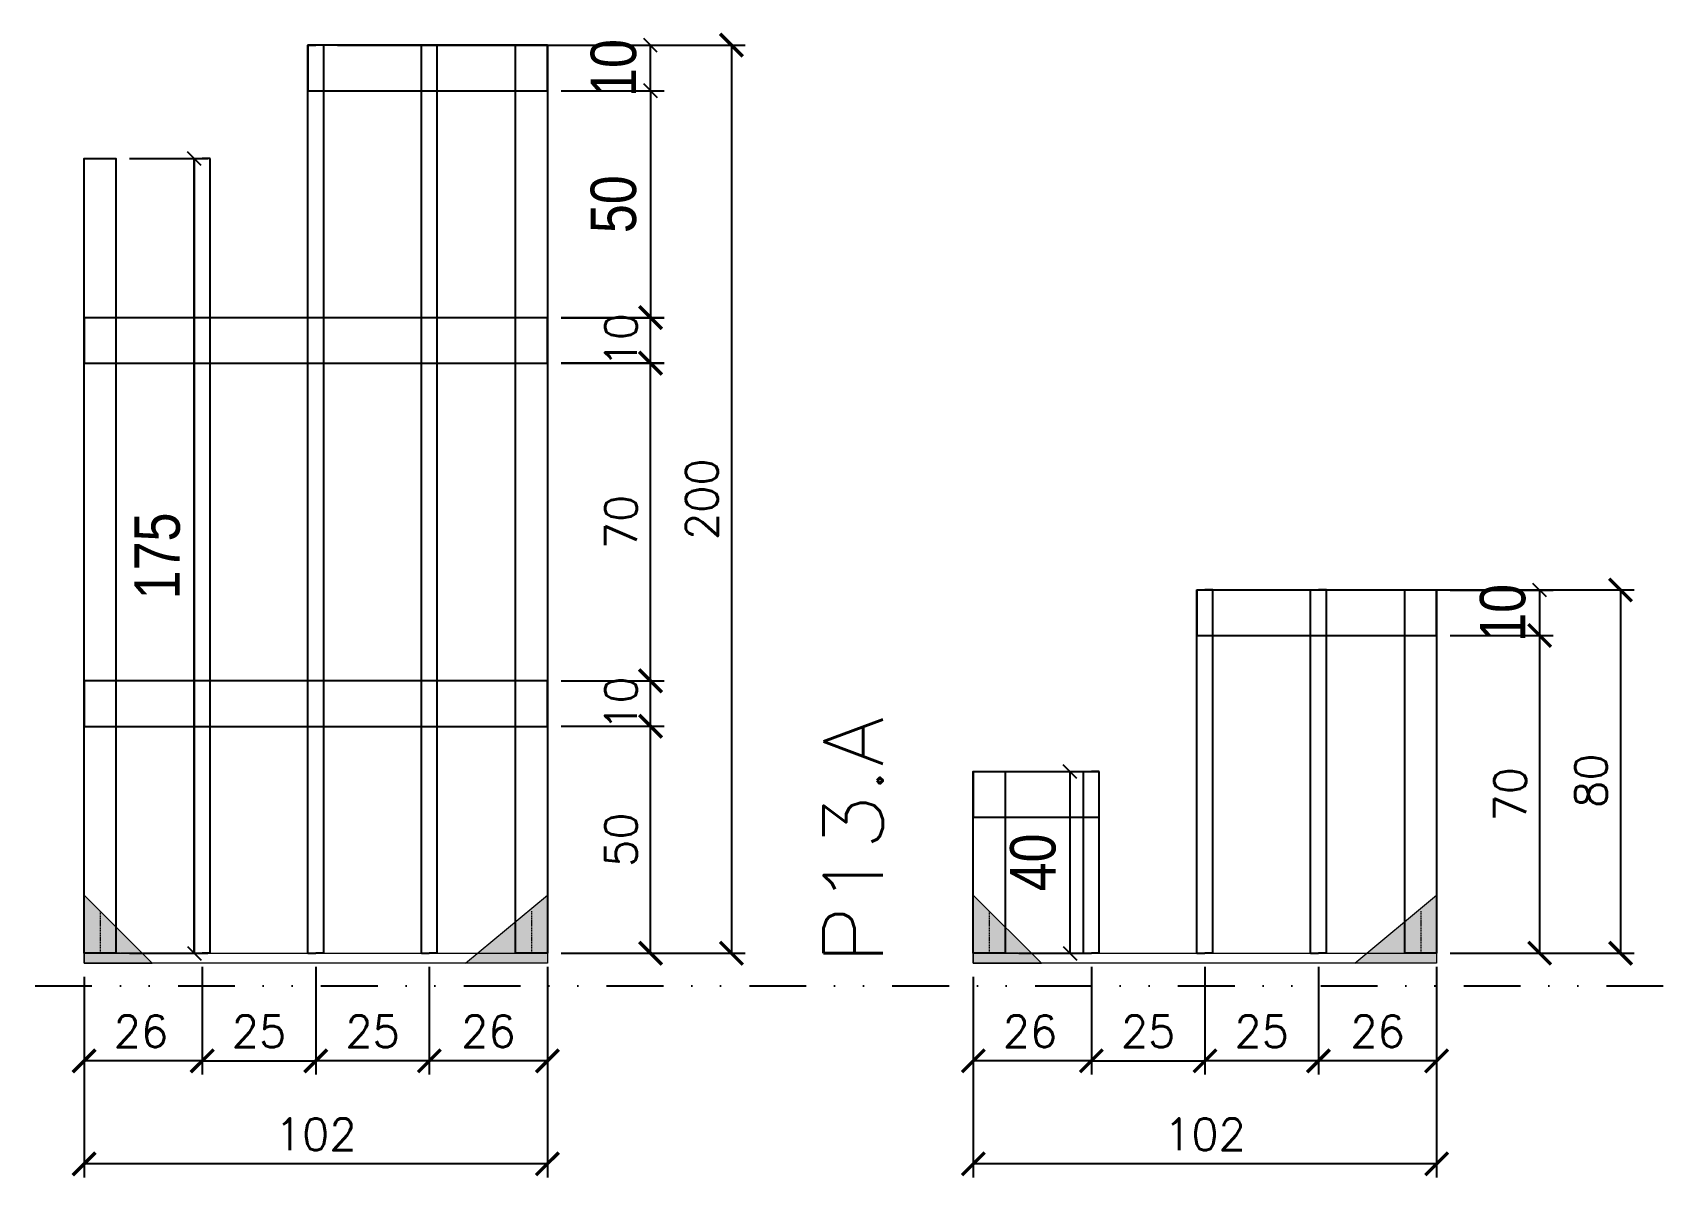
# Model space of a CAD drawing. Header units: millimetres. Extents: x 169816 to 178745, y 96537 to 113647.
# Drawn here: x 172261.7 to 172620.1, y 102577 to 102829.2 of the extents above; entities that cross this region are included whole.
import ezdxf

# ---------------------------------------------------------------- set-up
doc = ezdxf.new("R2010")
doc.units = ezdxf.units.MM
doc.linetypes.add('DIVIDE2', pattern=[0.625, 0.25, -0.125, 0, -0.125, 0, -0.125])
doc.linetypes.add('HIDDEN', pattern=[0.375, 0.25, -0.125])
for name, color, linetype in [('COTA', 241, 'Continuous'), ('Nível', 160, 'Continuous'), ('SARR_2.2x10', 60, 'Continuous'), ('SARR_3.5x7', 81, 'Continuous'), ('SARR_7x7', 40, 'Continuous')]:
    doc.layers.add(name, color=color, linetype=linetype)
for name, color, linetype, lineweight in [('Madeira', 126, 'Continuous', 18), ('Sarr 2.2x7', 40, 'Continuous', 9), ('Texto Seção', 7, 'Continuous', 15)]:
    doc.layers.add(name, color=color, linetype=linetype, lineweight=lineweight)
doc.styles.add('COTA TECNICA', font='techl___.ttf', dxfattribs={"height": 10})
doc.styles.add('REGUA-120', font='ROMANS.shx', dxfattribs={"height": 15})
doc.styles.add('ROMANS', font='romans.shx')
doc.dimstyles.new('Cota Paínel', dxfattribs={"dimtxt": 7, "dimasz": 5, "dimexe": 3, "dimexo": 3, "dimgap": 3, "dimtad": 1, "dimdec": 1, "dimzin": 12, "dimdsep": 46, "dimtxsty": 'ROMANS', "dimblk": 'ARCHTICK', "dimcen": 0, "dimclrd": 4, "dimclre": 4, "dimclrt": 1, "dimadec": 1, "dimazin": 3, "dimtfac": 1, "dimtdec": 1, "dimtmove": 0, "dimatfit": 3, "dimldrblk": 'OBLIQUE', "dimfxl": 1, "dimtolj": 1, "dimtzin": 12, "dimarcsym": 0})
doc.dimstyles.new('PAINEL', dxfattribs={"dimtxt": 10, "dimasz": 3, "dimexe": 3, "dimexo": 3, "dimgap": 3, "dimtad": 1, "dimdec": 1, "dimzin": 12, "dimdsep": 46, "dimtxsty": 'COTA TECNICA', "dimblk1": 'OBLIQUE', "dimblk2": 'OBLIQUE', "dimsah": 1, "dimcen": 0.9, "dimclrd": 4, "dimclre": 4, "dimclrt": 240, "dimadec": 1, "dimazin": 3, "dimtfac": 1, "dimtdec": 1, "dimtmove": 0, "dimatfit": 3, "dimfxl": 1, "dimtolj": 1, "dimtzin": 12, "dimarcsym": 0})

# ---------------------------------------------------------------- blocks, each defined once
blk = doc.blocks.new('_ArchTick')
at = {"color": 0, "linetype": 'ByBlock', "const_width": 0.15}
blk.add_lwpolyline([(-0.5, -0.5), (0.5, 0.5)], dxfattribs=at)
blk = doc.blocks.new('*D1395')
at = {"layer": 'COTA', "color": 4, "lineweight": -2, "transparency": 16777216}
for p, q in [((172273.04, 102608.21), (172273.04, 102577.03)), ((172375.04, 102608.21), (172375.04, 102577.03)), ((172375.04, 102580.03), (172273.04, 102580.03))]:
    blk.add_line(p, q, dxfattribs=at)
at = {"layer": 'Defpoints', "color": 0, "transparency": 16777216}
for p in [(172273.04, 102611.21), (172375.04, 102611.21), (172273.04, 102580.03)]:
    blk.add_point(p, dxfattribs=at)
at = {"layer": 'COTA', "color": 4, "lineweight": -2, "transparency": 16777216, "xscale": 5, "yscale": 5, "zscale": 5, "rotation": 180}
blk.add_blockref('_ArchTick', (172273.04, 102580.03), dxfattribs=at)
at = {"layer": 'COTA', "color": 4, "lineweight": -2, "transparency": 16777216, "xscale": 5, "yscale": 5, "zscale": 5}
blk.add_blockref('_ArchTick', (172375.04, 102580.03), dxfattribs=at)
at = {"layer": 'COTA', "color": 1, "transparency": 16777216, "insert": (172324.04, 102586.53), "char_height": 7, "attachment_point": 5, "style": 'ROMANS'}
blk.add_mtext('\\A1;102', dxfattribs=at)
blk = doc.blocks.new('_Oblique')
at = {"color": 0, "linetype": 'ByBlock', "lineweight": -2}
blk.add_line((-0.5, -0.5), (0.5, 0.5), dxfattribs=at)
blk = doc.blocks.new('*D1396')
at = {"layer": 'COTA', "color": 4, "lineweight": -2, "transparency": 16777216}
for p, q in [((172273.04, 102621.21), (172273.04, 102599.71)), ((172299.04, 102623.41), (172299.04, 102599.71)), ((172299.04, 102602.71), (172273.04, 102602.71))]:
    blk.add_line(p, q, dxfattribs=at)
at = {"layer": 'Defpoints', "color": 0, "transparency": 16777216}
for p in [(172299.04, 102626.41), (172273.04, 102624.21), (172273.04, 102602.71)]:
    blk.add_point(p, dxfattribs=at)
at = {"layer": 'COTA', "color": 4, "lineweight": -2, "transparency": 16777216, "xscale": 5, "yscale": 5, "zscale": 5, "rotation": 180}
blk.add_blockref('_ArchTick', (172273.04, 102602.71), dxfattribs=at)
at = {"layer": 'COTA', "color": 4, "lineweight": -2, "transparency": 16777216, "xscale": 5, "yscale": 5, "zscale": 5}
blk.add_blockref('_ArchTick', (172299.04, 102602.71), dxfattribs=at)
at = {"layer": 'COTA', "color": 1, "transparency": 16777216, "insert": (172285.54, 102609.21), "char_height": 7, "attachment_point": 5, "style": 'ROMANS'}
blk.add_mtext('\\A1;26', dxfattribs=at)
blk = doc.blocks.new('*D1397')
at = {"layer": 'COTA', "color": 4, "lineweight": -2, "transparency": 16777216}
for p, q in [((172349.04, 102623.41), (172349.04, 102599.71)), ((172375.04, 102623.41), (172375.04, 102599.71)), ((172375.04, 102602.71), (172349.04, 102602.71))]:
    blk.add_line(p, q, dxfattribs=at)
at = {"layer": 'Defpoints', "color": 0, "transparency": 16777216}
for p in [(172349.04, 102626.41), (172375.04, 102626.41), (172349.04, 102602.71)]:
    blk.add_point(p, dxfattribs=at)
at = {"layer": 'COTA', "color": 4, "lineweight": -2, "transparency": 16777216, "xscale": 5, "yscale": 5, "zscale": 5, "rotation": 180}
blk.add_blockref('_ArchTick', (172349.04, 102602.71), dxfattribs=at)
at = {"layer": 'COTA', "color": 4, "lineweight": -2, "transparency": 16777216, "xscale": 5, "yscale": 5, "zscale": 5}
blk.add_blockref('_ArchTick', (172375.04, 102602.71), dxfattribs=at)
at = {"layer": 'COTA', "color": 1, "transparency": 16777216, "insert": (172362.04, 102609.21), "char_height": 7, "attachment_point": 5, "style": 'ROMANS'}
blk.add_mtext('\\A1;26', dxfattribs=at)
blk = doc.blocks.new('*D1398')
at = {"layer": 'COTA', "color": 4, "lineweight": -2, "transparency": 16777216}
for p, q in [((172378.04, 102676.41), (172400.74, 102676.41)), ((172397.74, 102626.41), (172397.74, 102676.41)), ((172378.04, 102626.41), (172400.74, 102626.41))]:
    blk.add_line(p, q, dxfattribs=at)
at = {"layer": 'Defpoints', "color": 0, "transparency": 16777216}
for p in [(172375.04, 102676.41), (172397.74, 102676.41), (172375.04, 102626.41)]:
    blk.add_point(p, dxfattribs=at)
at = {"layer": 'COTA', "color": 4, "lineweight": -2, "transparency": 16777216, "xscale": 5, "yscale": 5, "zscale": 5}
for p, rotation in [((172397.74, 102676.41), 90), ((172397.74, 102626.41), 270)]:
    blk.add_blockref('_ArchTick', p, dxfattribs=dict(at, rotation=rotation))
at = {"layer": 'COTA', "color": 1, "transparency": 16777216, "insert": (172391.24, 102651.41), "char_height": 7, "attachment_point": 5, "rotation": 90, "style": 'ROMANS'}
blk.add_mtext('\\A1;50', dxfattribs=at)
blk = doc.blocks.new('*D1399')
at = {"layer": 'COTA', "color": 4, "lineweight": -2, "transparency": 16777216}
for p, q in [((172324.04, 102623.41), (172324.04, 102599.71)), ((172349.04, 102623.41), (172349.04, 102599.71)), ((172349.04, 102602.71), (172324.04, 102602.71))]:
    blk.add_line(p, q, dxfattribs=at)
at = {"layer": 'Defpoints', "color": 0, "transparency": 16777216}
for p in [(172324.04, 102626.41), (172349.04, 102626.41), (172324.04, 102602.71)]:
    blk.add_point(p, dxfattribs=at)
at = {"layer": 'COTA', "color": 4, "lineweight": -2, "transparency": 16777216, "xscale": 5, "yscale": 5, "zscale": 5, "rotation": 180}
blk.add_blockref('_ArchTick', (172324.04, 102602.71), dxfattribs=at)
at = {"layer": 'COTA', "color": 4, "lineweight": -2, "transparency": 16777216, "xscale": 5, "yscale": 5, "zscale": 5}
blk.add_blockref('_ArchTick', (172349.04, 102602.71), dxfattribs=at)
at = {"layer": 'COTA', "color": 1, "transparency": 16777216, "insert": (172336.54, 102609.21), "char_height": 7, "attachment_point": 5, "style": 'ROMANS'}
blk.add_mtext('\\A1;25', dxfattribs=at)
blk = doc.blocks.new('*D1400')
at = {"layer": 'COTA', "color": 4, "lineweight": -2, "transparency": 16777216}
for p, q in [((172378.04, 102686.41), (172400.74, 102686.41)), ((172397.74, 102676.41), (172397.74, 102686.41)), ((172378.04, 102676.41), (172400.74, 102676.41))]:
    blk.add_line(p, q, dxfattribs=at)
at = {"layer": 'Defpoints', "color": 0, "transparency": 16777216}
for p in [(172375.04, 102686.41), (172397.74, 102686.41), (172375.04, 102676.41)]:
    blk.add_point(p, dxfattribs=at)
at = {"layer": 'COTA', "color": 4, "lineweight": -2, "transparency": 16777216, "xscale": 5, "yscale": 5, "zscale": 5}
for p, rotation in [((172397.74, 102686.41), 90), ((172397.74, 102676.41), 270)]:
    blk.add_blockref('_ArchTick', p, dxfattribs=dict(at, rotation=rotation))
at = {"layer": 'COTA', "color": 1, "transparency": 16777216, "insert": (172391.24, 102681.41), "char_height": 7, "attachment_point": 5, "rotation": 90, "style": 'ROMANS'}
blk.add_mtext('\\A1;10', dxfattribs=at)
blk = doc.blocks.new('*D1401')
at = {"layer": 'COTA', "color": 4, "lineweight": -2, "transparency": 16777216}
for p, q in [((172378.04, 102756.37), (172400.74, 102756.37)), ((172397.74, 102686.41), (172397.74, 102756.37)), ((172378.04, 102686.41), (172400.74, 102686.41))]:
    blk.add_line(p, q, dxfattribs=at)
at = {"layer": 'Defpoints', "color": 0, "transparency": 16777216}
for p in [(172375.04, 102756.37), (172397.74, 102756.37), (172375.04, 102686.41)]:
    blk.add_point(p, dxfattribs=at)
at = {"layer": 'COTA', "color": 4, "lineweight": -2, "transparency": 16777216, "xscale": 5, "yscale": 5, "zscale": 5}
for p, rotation in [((172397.74, 102756.37), 90), ((172397.74, 102686.41), 270)]:
    blk.add_blockref('_ArchTick', p, dxfattribs=dict(at, rotation=rotation))
at = {"layer": 'COTA', "color": 1, "transparency": 16777216, "insert": (172391.24, 102721.39), "char_height": 7, "attachment_point": 5, "rotation": 90, "style": 'ROMANS'}
blk.add_mtext('\\A1;70', dxfattribs=at)
blk = doc.blocks.new('*D1402')
at = {"layer": 'COTA', "color": 4, "lineweight": -2, "transparency": 16777216}
for p, q in [((172378.04, 102766.41), (172400.74, 102766.41)), ((172397.74, 102756.41), (172397.74, 102766.41)), ((172378.04, 102756.41), (172400.74, 102756.41))]:
    blk.add_line(p, q, dxfattribs=at)
at = {"layer": 'Defpoints', "color": 0, "transparency": 16777216}
for p in [(172375.04, 102766.41), (172397.74, 102766.41), (172375.04, 102756.41)]:
    blk.add_point(p, dxfattribs=at)
at = {"layer": 'COTA', "color": 4, "lineweight": -2, "transparency": 16777216, "xscale": 5, "yscale": 5, "zscale": 5}
for p, rotation in [((172397.74, 102766.41), 90), ((172397.74, 102756.41), 270)]:
    blk.add_blockref('_ArchTick', p, dxfattribs=dict(at, rotation=rotation))
at = {"layer": 'COTA', "color": 1, "transparency": 16777216, "insert": (172391.24, 102761.41), "char_height": 7, "attachment_point": 5, "rotation": 90, "style": 'ROMANS'}
blk.add_mtext('\\A1;10', dxfattribs=at)
blk = doc.blocks.new('*D1403')
at = {"layer": 'COTA', "color": 4, "lineweight": -2, "transparency": 16777216}
for p, q in [((172328.79, 102826.41), (172418.55, 102826.41)), ((172415.55, 102826.41), (172415.55, 102626.41)), ((172378.04, 102626.41), (172418.55, 102626.41))]:
    blk.add_line(p, q, dxfattribs=at)
at = {"layer": 'Defpoints', "color": 0, "transparency": 16777216}
for p in [(172325.79, 102826.41), (172375.04, 102626.41), (172415.55, 102626.41)]:
    blk.add_point(p, dxfattribs=at)
at = {"layer": 'COTA', "color": 4, "lineweight": -2, "transparency": 16777216, "xscale": 5, "yscale": 5, "zscale": 5}
for p, rotation in [((172415.55, 102826.41), 90), ((172415.55, 102626.41), 270)]:
    blk.add_blockref('_ArchTick', p, dxfattribs=dict(at, rotation=rotation))
at = {"layer": 'COTA', "color": 1, "transparency": 16777216, "insert": (172409.05, 102726.41), "char_height": 7, "attachment_point": 5, "rotation": 90, "style": 'ROMANS'}
blk.add_mtext('\\A1;200', dxfattribs=at)
blk = doc.blocks.new('*D1406')
at = {"layer": 'COTA', "color": 4, "lineweight": -2, "transparency": 16777216}
for p, q in [((172378.04, 102826.37), (172400.74, 102826.37)), ((172397.74, 102816.37), (172397.74, 102826.37)), ((172378.04, 102816.37), (172400.74, 102816.37))]:
    blk.add_line(p, q, dxfattribs=at)
at = {"layer": 'Defpoints', "color": 0, "transparency": 16777216}
for p in [(172375.04, 102826.37), (172397.74, 102826.37), (172375.04, 102816.37)]:
    blk.add_point(p, dxfattribs=at)
at = {"layer": 'COTA', "color": 4, "lineweight": -2, "transparency": 16777216, "xscale": 3, "yscale": 3, "zscale": 3}
for p, rotation in [((172397.74, 102826.37), 90), ((172397.74, 102816.37), 270)]:
    blk.add_blockref('_Oblique', p, dxfattribs=dict(at, rotation=rotation))
at = {"layer": 'COTA', "color": 240, "transparency": 16777216, "insert": (172389.64, 102821.37), "char_height": 10, "attachment_point": 5, "rotation": 90, "style": 'COTA TECNICA'}
blk.add_mtext('\\A1;10', dxfattribs=at)
blk = doc.blocks.new('*D1407')
at = {"layer": 'COTA', "color": 4, "lineweight": -2, "transparency": 16777216}
for p, q in [((172378.04, 102816.37), (172400.74, 102816.37)), ((172397.74, 102816.37), (172397.74, 102766.37)), ((172378.04, 102766.37), (172400.74, 102766.37))]:
    blk.add_line(p, q, dxfattribs=at)
at = {"layer": 'Defpoints', "color": 0, "transparency": 16777216}
for p in [(172375.04, 102816.37), (172375.04, 102766.37), (172397.74, 102766.37)]:
    blk.add_point(p, dxfattribs=at)
at = {"layer": 'COTA', "color": 4, "lineweight": -2, "transparency": 16777216, "xscale": 3, "yscale": 3, "zscale": 3}
for p, rotation in [((172397.74, 102816.37), 90), ((172397.74, 102766.37), 270)]:
    blk.add_blockref('_Oblique', p, dxfattribs=dict(at, rotation=rotation))
at = {"layer": 'COTA', "color": 240, "transparency": 16777216, "insert": (172389.63, 102791.37), "char_height": 10, "attachment_point": 5, "rotation": 90, "style": 'COTA TECNICA'}
blk.add_mtext('\\A1;50', dxfattribs=at)
blk = doc.blocks.new('*D1409')
at = {"layer": 'COTA', "color": 4, "lineweight": -2, "transparency": 16777216}
for p, q in [((172299.04, 102623.41), (172299.04, 102599.71)), ((172324.04, 102623.41), (172324.04, 102599.71)), ((172299.04, 102602.71), (172324.04, 102602.71))]:
    blk.add_line(p, q, dxfattribs=at)
at = {"layer": 'Defpoints', "color": 0, "transparency": 16777216}
for p in [(172299.04, 102626.41), (172324.04, 102626.41), (172324.04, 102602.71)]:
    blk.add_point(p, dxfattribs=at)
at = {"layer": 'COTA', "color": 4, "lineweight": -2, "transparency": 16777216, "xscale": 5, "yscale": 5, "zscale": 5, "rotation": 180}
blk.add_blockref('_ArchTick', (172299.04, 102602.71), dxfattribs=at)
at = {"layer": 'COTA', "color": 4, "lineweight": -2, "transparency": 16777216, "xscale": 5, "yscale": 5, "zscale": 5}
blk.add_blockref('_ArchTick', (172324.04, 102602.71), dxfattribs=at)
at = {"layer": 'COTA', "color": 1, "transparency": 16777216, "insert": (172311.54, 102609.21), "char_height": 7, "attachment_point": 5, "style": 'ROMANS'}
blk.add_mtext('\\A1;25', dxfattribs=at)
blk = doc.blocks.new('*D1408')
at = {"layer": 'COTA', "color": 4, "lineweight": -2, "transparency": 16777216}
for p, q in [((172283.04, 102801.41), (172300.29, 102801.41)), ((172297.29, 102801.41), (172297.29, 102626.41)), ((172283.04, 102626.41), (172300.29, 102626.41))]:
    blk.add_line(p, q, dxfattribs=at)
at = {"layer": 'Defpoints', "color": 0, "transparency": 16777216}
for p in [(172280.04, 102801.41), (172280.04, 102626.41), (172297.29, 102626.41)]:
    blk.add_point(p, dxfattribs=at)
at = {"layer": 'COTA', "color": 4, "lineweight": -2, "transparency": 16777216, "xscale": 3, "yscale": 3, "zscale": 3}
for p, rotation in [((172297.29, 102801.41), 90), ((172297.29, 102626.41), 270)]:
    blk.add_blockref('_Oblique', p, dxfattribs=dict(at, rotation=rotation))
at = {"layer": 'COTA', "color": 240, "transparency": 16777216, "insert": (172289.18, 102713.91), "char_height": 10, "attachment_point": 5, "rotation": 90, "style": 'COTA TECNICA'}
blk.add_mtext('\\A1;175', dxfattribs=at)
blk = doc.blocks.new('*D1567')
at = {"layer": 'COTA', "color": 4, "lineweight": -2, "transparency": 16777216}
for p, q in [((172468.8, 102608.21), (172468.8, 102577.03)), ((172570.8, 102608.21), (172570.8, 102577.03)), ((172570.8, 102580.03), (172468.8, 102580.03))]:
    blk.add_line(p, q, dxfattribs=at)
at = {"layer": 'Defpoints', "color": 0, "transparency": 16777216}
for p in [(172468.8, 102611.21), (172570.8, 102611.21), (172468.8, 102580.03)]:
    blk.add_point(p, dxfattribs=at)
at = {"layer": 'COTA', "color": 4, "lineweight": -2, "transparency": 16777216, "xscale": 5, "yscale": 5, "zscale": 5, "rotation": 180}
blk.add_blockref('_ArchTick', (172468.8, 102580.03), dxfattribs=at)
at = {"layer": 'COTA', "color": 4, "lineweight": -2, "transparency": 16777216, "xscale": 5, "yscale": 5, "zscale": 5}
blk.add_blockref('_ArchTick', (172570.8, 102580.03), dxfattribs=at)
at = {"layer": 'COTA', "color": 1, "transparency": 16777216, "insert": (172519.8, 102586.53), "char_height": 7, "attachment_point": 5, "style": 'ROMANS'}
blk.add_mtext('\\A1;102', dxfattribs=at)
blk = doc.blocks.new('*D1568')
at = {"layer": 'COTA', "color": 4, "lineweight": -2, "transparency": 16777216}
for p, q in [((172468.8, 102621.21), (172468.8, 102599.71)), ((172494.8, 102623.41), (172494.8, 102599.71)), ((172494.8, 102602.71), (172468.8, 102602.71))]:
    blk.add_line(p, q, dxfattribs=at)
at = {"layer": 'Defpoints', "color": 0, "transparency": 16777216}
for p in [(172494.8, 102626.41), (172468.8, 102624.21), (172468.8, 102602.71)]:
    blk.add_point(p, dxfattribs=at)
at = {"layer": 'COTA', "color": 4, "lineweight": -2, "transparency": 16777216, "xscale": 5, "yscale": 5, "zscale": 5, "rotation": 180}
blk.add_blockref('_ArchTick', (172468.8, 102602.71), dxfattribs=at)
at = {"layer": 'COTA', "color": 4, "lineweight": -2, "transparency": 16777216, "xscale": 5, "yscale": 5, "zscale": 5}
blk.add_blockref('_ArchTick', (172494.8, 102602.71), dxfattribs=at)
at = {"layer": 'COTA', "color": 1, "transparency": 16777216, "insert": (172481.3, 102609.21), "char_height": 7, "attachment_point": 5, "style": 'ROMANS'}
blk.add_mtext('\\A1;26', dxfattribs=at)
blk = doc.blocks.new('*D1569')
at = {"layer": 'COTA', "color": 4, "lineweight": -2, "transparency": 16777216}
for p, q in [((172544.8, 102623.41), (172544.8, 102599.71)), ((172570.8, 102623.41), (172570.8, 102599.71)), ((172570.8, 102602.71), (172544.8, 102602.71))]:
    blk.add_line(p, q, dxfattribs=at)
at = {"layer": 'Defpoints', "color": 0, "transparency": 16777216}
for p in [(172544.8, 102626.41), (172570.8, 102626.41), (172544.8, 102602.71)]:
    blk.add_point(p, dxfattribs=at)
at = {"layer": 'COTA', "color": 4, "lineweight": -2, "transparency": 16777216, "xscale": 5, "yscale": 5, "zscale": 5, "rotation": 180}
blk.add_blockref('_ArchTick', (172544.8, 102602.71), dxfattribs=at)
at = {"layer": 'COTA', "color": 4, "lineweight": -2, "transparency": 16777216, "xscale": 5, "yscale": 5, "zscale": 5}
blk.add_blockref('_ArchTick', (172570.8, 102602.71), dxfattribs=at)
at = {"layer": 'COTA', "color": 1, "transparency": 16777216, "insert": (172557.8, 102609.21), "char_height": 7, "attachment_point": 5, "style": 'ROMANS'}
blk.add_mtext('\\A1;26', dxfattribs=at)
blk = doc.blocks.new('*D1570')
at = {"layer": 'COTA', "color": 4, "lineweight": -2, "transparency": 16777216}
for p, q in [((172573.8, 102696.37), (172596.5, 102696.37)), ((172593.5, 102626.41), (172593.5, 102696.37)), ((172573.8, 102626.41), (172596.5, 102626.41))]:
    blk.add_line(p, q, dxfattribs=at)
at = {"layer": 'Defpoints', "color": 0, "transparency": 16777216}
for p in [(172570.8, 102696.37), (172593.5, 102696.37), (172570.8, 102626.41)]:
    blk.add_point(p, dxfattribs=at)
at = {"layer": 'COTA', "color": 4, "lineweight": -2, "transparency": 16777216, "xscale": 5, "yscale": 5, "zscale": 5}
for p, rotation in [((172593.5, 102696.37), 90), ((172593.5, 102626.41), 270)]:
    blk.add_blockref('_ArchTick', p, dxfattribs=dict(at, rotation=rotation))
at = {"layer": 'COTA', "color": 1, "transparency": 16777216, "insert": (172587, 102661.39), "char_height": 7, "attachment_point": 5, "rotation": 90, "style": 'ROMANS'}
blk.add_mtext('\\A1;70', dxfattribs=at)
blk = doc.blocks.new('*D1571')
at = {"layer": 'COTA', "color": 4, "lineweight": -2, "transparency": 16777216}
for p, q in [((172519.8, 102623.41), (172519.8, 102599.71)), ((172544.8, 102623.41), (172544.8, 102599.71)), ((172544.8, 102602.71), (172519.8, 102602.71))]:
    blk.add_line(p, q, dxfattribs=at)
at = {"layer": 'Defpoints', "color": 0, "transparency": 16777216}
for p in [(172519.8, 102626.41), (172544.8, 102626.41), (172519.8, 102602.71)]:
    blk.add_point(p, dxfattribs=at)
at = {"layer": 'COTA', "color": 4, "lineweight": -2, "transparency": 16777216, "xscale": 5, "yscale": 5, "zscale": 5, "rotation": 180}
blk.add_blockref('_ArchTick', (172519.8, 102602.71), dxfattribs=at)
at = {"layer": 'COTA', "color": 4, "lineweight": -2, "transparency": 16777216, "xscale": 5, "yscale": 5, "zscale": 5}
blk.add_blockref('_ArchTick', (172544.8, 102602.71), dxfattribs=at)
at = {"layer": 'COTA', "color": 1, "transparency": 16777216, "insert": (172532.3, 102609.21), "char_height": 7, "attachment_point": 5, "style": 'ROMANS'}
blk.add_mtext('\\A1;25', dxfattribs=at)
blk = doc.blocks.new('*D1575')
at = {"layer": 'COTA', "color": 4, "lineweight": -2, "transparency": 16777216}
for p, q in [((172524.55, 102706.41), (172614.31, 102706.41)), ((172611.31, 102706.41), (172611.31, 102626.41)), ((172573.8, 102626.41), (172614.31, 102626.41))]:
    blk.add_line(p, q, dxfattribs=at)
at = {"layer": 'Defpoints', "color": 0, "transparency": 16777216}
for p in [(172521.55, 102706.41), (172570.8, 102626.41), (172611.31, 102626.41)]:
    blk.add_point(p, dxfattribs=at)
at = {"layer": 'COTA', "color": 4, "lineweight": -2, "transparency": 16777216, "xscale": 5, "yscale": 5, "zscale": 5}
for p, rotation in [((172611.31, 102706.41), 90), ((172611.31, 102626.41), 270)]:
    blk.add_blockref('_ArchTick', p, dxfattribs=dict(at, rotation=rotation))
at = {"layer": 'COTA', "color": 1, "transparency": 16777216, "insert": (172604.81, 102664.41), "char_height": 7, "attachment_point": 5, "rotation": 90, "style": 'ROMANS'}
blk.add_mtext('\\A1;80', dxfattribs=at)
blk = doc.blocks.new('*D1576')
at = {"layer": 'COTA', "color": 4, "lineweight": -2, "transparency": 16777216}
for p, q in [((172573.8, 102706.37), (172596.5, 102706.37)), ((172593.5, 102696.37), (172593.5, 102706.37)), ((172573.8, 102696.37), (172596.5, 102696.37))]:
    blk.add_line(p, q, dxfattribs=at)
at = {"layer": 'Defpoints', "color": 0, "transparency": 16777216}
for p in [(172570.8, 102706.37), (172593.5, 102706.37), (172570.8, 102696.37)]:
    blk.add_point(p, dxfattribs=at)
at = {"layer": 'COTA', "color": 4, "lineweight": -2, "transparency": 16777216, "xscale": 3, "yscale": 3, "zscale": 3}
for p, rotation in [((172593.5, 102706.37), 90), ((172593.5, 102696.37), 270)]:
    blk.add_blockref('_Oblique', p, dxfattribs=dict(at, rotation=rotation))
at = {"layer": 'COTA', "color": 240, "transparency": 16777216, "insert": (172585.4, 102701.37), "char_height": 10, "attachment_point": 5, "rotation": 90, "style": 'COTA TECNICA'}
blk.add_mtext('\\A1;10', dxfattribs=at)
blk = doc.blocks.new('*D1578')
at = {"layer": 'COTA', "color": 4, "lineweight": -2, "transparency": 16777216}
for p, q in [((172494.8, 102623.41), (172494.8, 102599.71)), ((172519.8, 102623.41), (172519.8, 102599.71)), ((172494.8, 102602.71), (172519.8, 102602.71))]:
    blk.add_line(p, q, dxfattribs=at)
at = {"layer": 'Defpoints', "color": 0, "transparency": 16777216}
for p in [(172494.8, 102626.41), (172519.8, 102626.41), (172519.8, 102602.71)]:
    blk.add_point(p, dxfattribs=at)
at = {"layer": 'COTA', "color": 4, "lineweight": -2, "transparency": 16777216, "xscale": 5, "yscale": 5, "zscale": 5, "rotation": 180}
blk.add_blockref('_ArchTick', (172494.8, 102602.71), dxfattribs=at)
at = {"layer": 'COTA', "color": 4, "lineweight": -2, "transparency": 16777216, "xscale": 5, "yscale": 5, "zscale": 5}
blk.add_blockref('_ArchTick', (172519.8, 102602.71), dxfattribs=at)
at = {"layer": 'COTA', "color": 1, "transparency": 16777216, "insert": (172507.3, 102609.21), "char_height": 7, "attachment_point": 5, "style": 'ROMANS'}
blk.add_mtext('\\A1;25', dxfattribs=at)
blk = doc.blocks.new('*D1580')
at = {"layer": 'COTA', "color": 4, "lineweight": -2, "transparency": 16777216}
for p, q in [((172478.8, 102666.41), (172493.08, 102666.41)), ((172490.08, 102666.41), (172490.08, 102626.41)), ((172478.8, 102626.41), (172493.08, 102626.41))]:
    blk.add_line(p, q, dxfattribs=at)
at = {"layer": 'Defpoints', "color": 0, "transparency": 16777216}
for p in [(172475.8, 102666.41), (172475.8, 102626.41), (172490.08, 102626.41)]:
    blk.add_point(p, dxfattribs=at)
at = {"layer": 'COTA', "color": 4, "lineweight": -2, "transparency": 16777216, "xscale": 3, "yscale": 3, "zscale": 3}
for p, rotation in [((172490.08, 102666.41), 90), ((172490.08, 102626.41), 270)]:
    blk.add_blockref('_Oblique', p, dxfattribs=dict(at, rotation=rotation))
at = {"layer": 'COTA', "color": 240, "transparency": 16777216, "insert": (172481.98, 102646.41), "char_height": 10, "attachment_point": 5, "rotation": 90, "style": 'COTA TECNICA'}
blk.add_mtext('\\A1;40', dxfattribs=at)

msp = doc.modelspace()

# ---------------------------------------------------------------- hatches: boundary and pattern name
at = {"layer": 'Madeira'}
h = msp.add_hatch(color=252, dxfattribs=at)
h.dxf.hatch_style = 2
h.paths.add_polyline_path([(172273.04, 102639.21), (172273.04, 102624.21), (172288.04, 102624.21)])
h = msp.add_hatch(color=252, dxfattribs=at)
h.dxf.hatch_style = 2
h.paths.add_polyline_path([(172375.04, 102639.21), (172375.04, 102624.21), (172357.04, 102624.21)])
h = msp.add_hatch(color=252, dxfattribs=at)
h.dxf.hatch_style = 2
h.paths.add_polyline_path([(172468.8, 102639.21), (172468.8, 102624.21), (172483.8, 102624.21)])
h = msp.add_hatch(color=252, dxfattribs=at)
h.dxf.hatch_style = 2
h.paths.add_polyline_path([(172570.8, 102639.21), (172570.8, 102624.21), (172552.8, 102624.21)])

# ---------------------------------------------------------------- linework, layer by layer
at = {"layer": 'Madeira', "color": 1, "linetype": 'HIDDEN'}
for p, q in [((172276.54, 102635.71), (172276.54, 102626.41)), ((172276.54, 102635.71), (172276.54, 102626.41)), ((172371.54, 102635.71), (172371.54, 102626.41)), ((172371.54, 102635.71), (172371.54, 102626.41)), ((172472.3, 102635.71), (172472.3, 102626.41)), ((172472.3, 102635.71), (172472.3, 102626.41)), ((172567.3, 102635.71), (172567.3, 102626.41)), ((172567.3, 102635.71), (172567.3, 102626.41)), ((172368.04, 102632.21), (172368.04, 102626.41)), ((172563.8, 102632.21), (172563.8, 102626.41)), ((172282.88, 102626.41), (172273.04, 102626.41)), ((172282.88, 102626.41), (172273.04, 102626.41)), ((172285.84, 102626.41), (172273.04, 102626.41)), ((172359.24, 102626.41), (172375.04, 102626.41)), ((172365.21, 102626.41), (172375.04, 102626.41)), ((172365.21, 102626.41), (172375.04, 102626.41)), ((172478.64, 102626.41), (172468.8, 102626.41)), ((172478.64, 102626.41), (172468.8, 102626.41)), ((172481.6, 102626.41), (172468.8, 102626.41)), ((172555, 102626.41), (172570.8, 102626.41)), ((172560.97, 102626.41), (172570.8, 102626.41)), ((172560.97, 102626.41), (172570.8, 102626.41))]:
    msp.add_line(p, q, dxfattribs=at)
at = {"layer": 'Madeira'}
for p, q in [((172375.04, 102626.41), (172375.04, 102624.21)), ((172375.04, 102626.41), (172375.04, 102624.21)), ((172375.04, 102626.41), (172375.04, 102624.21)), ((172570.8, 102626.41), (172570.8, 102624.21)), ((172570.8, 102626.41), (172570.8, 102624.21)), ((172570.8, 102626.41), (172570.8, 102624.21))]:
    msp.add_line(p, q, dxfattribs=at)
at = {"layer": 'Madeira', "color": 0}
for points in [[(172273.04, 102639.21), (172273.04, 102624.21), (172288.04, 102624.21), (172273.04, 102639.21)], [(172375.04, 102639.21), (172375.04, 102624.21), (172357.04, 102624.21), (172375.04, 102639.21)], [(172468.8, 102639.21), (172468.8, 102624.21), (172483.8, 102624.21), (172468.8, 102639.21)], [(172570.8, 102639.21), (172570.8, 102624.21), (172552.8, 102624.21), (172570.8, 102639.21)]]:
    msp.add_lwpolyline(points, dxfattribs=at)
at = {"layer": 'Nível', "color": 4, "linetype": 'DIVIDE2', "ltscale": 50}
msp.add_line((171476.02, 102619.21), (172846.02, 102619.21), dxfattribs=at)
at = {"layer": 'Sarr 2.2x7'}
for points in [[(172273.04, 102626.41), (172375.04, 102626.41), (172375.04, 102624.21), (172273.04, 102624.21)], [(172273.04, 102626.41), (172375.04, 102626.41), (172375.04, 102624.21), (172273.04, 102624.21)], [(172468.8, 102626.41), (172570.8, 102626.41), (172570.8, 102624.21), (172468.8, 102624.21)], [(172468.8, 102626.41), (172570.8, 102626.41), (172570.8, 102624.21), (172468.8, 102624.21)]]:
    msp.add_lwpolyline(points, close=True, dxfattribs=at)
at = {"layer": 'SARR_2.2x10'}
for points in [[(172375.04, 102826.37), (172322.29, 102826.37), (172322.29, 102816.37), (172375.04, 102816.37)], [(172375.04, 102766.37), (172273.04, 102766.37), (172273.04, 102756.37), (172375.04, 102756.37)], [(172375.04, 102766.37), (172273.04, 102766.37), (172273.04, 102756.37), (172375.04, 102756.37)], [(172570.8, 102706.37), (172518.05, 102706.37), (172518.05, 102696.37), (172570.8, 102696.37)], [(172375.04, 102686.37), (172273.04, 102686.37), (172273.04, 102676.37), (172375.04, 102676.37)], [(172375.04, 102686.37), (172273.04, 102686.37), (172273.04, 102676.37), (172375.04, 102676.37)], [(172496.55, 102666.37), (172468.8, 102666.37), (172468.8, 102656.37), (172496.55, 102656.37)]]:
    msp.add_lwpolyline(points, close=True, dxfattribs=at)
at = {"layer": 'SARR_3.5x7'}
for p, q in [((172322.29, 102626.41), (172322.29, 102826.41)), ((172322.29, 102826.41), (172324.04, 102826.41)), ((172322.29, 102626.41), (172322.29, 102826.41)), ((172322.29, 102826.41), (172324.04, 102826.41)), ((172325.79, 102826.41), (172324.04, 102826.41)), ((172325.79, 102826.41), (172324.04, 102826.41)), ((172325.79, 102626.41), (172325.79, 102826.41)), ((172325.79, 102626.41), (172325.79, 102826.41)), ((172347.29, 102626.41), (172347.29, 102826.41)), ((172347.29, 102826.41), (172349.04, 102826.41)), ((172347.29, 102626.41), (172347.29, 102826.41)), ((172347.29, 102826.41), (172349.04, 102826.41)), ((172350.79, 102826.41), (172349.04, 102826.41)), ((172350.79, 102826.41), (172349.04, 102826.41)), ((172350.79, 102626.41), (172350.79, 102826.41)), ((172350.79, 102626.41), (172350.79, 102826.41)), ((172297.29, 102626.41), (172297.29, 102801.41)), ((172297.29, 102801.41), (172299.04, 102801.41)), ((172297.29, 102626.41), (172297.29, 102801.41)), ((172297.29, 102801.41), (172299.04, 102801.41)), ((172300.79, 102801.41), (172299.04, 102801.41)), ((172300.79, 102801.41), (172299.04, 102801.41)), ((172300.79, 102626.41), (172300.79, 102801.41)), ((172300.79, 102626.41), (172300.79, 102801.41)), ((172518.05, 102626.41), (172518.05, 102706.41)), ((172518.05, 102706.41), (172519.8, 102706.41)), ((172518.05, 102626.41), (172518.05, 102706.41)), ((172518.05, 102706.41), (172519.8, 102706.41)), ((172521.55, 102706.41), (172519.8, 102706.41)), ((172521.55, 102706.41), (172519.8, 102706.41)), ((172521.55, 102626.41), (172521.55, 102706.41)), ((172521.55, 102626.41), (172521.55, 102706.41)), ((172543.05, 102626.41), (172543.05, 102706.41)), ((172543.05, 102706.41), (172544.8, 102706.41)), ((172543.05, 102626.41), (172543.05, 102706.41)), ((172543.05, 102706.41), (172544.8, 102706.41)), ((172546.55, 102706.41), (172544.8, 102706.41)), ((172546.55, 102706.41), (172544.8, 102706.41)), ((172546.55, 102626.41), (172546.55, 102706.41)), ((172546.55, 102626.41), (172546.55, 102706.41)), ((172493.05, 102626.41), (172493.05, 102666.41)), ((172493.05, 102666.41), (172494.8, 102666.41)), ((172493.05, 102626.41), (172493.05, 102666.41)), ((172493.05, 102666.41), (172494.8, 102666.41)), ((172496.55, 102666.41), (172494.8, 102666.41)), ((172496.55, 102666.41), (172494.8, 102666.41)), ((172496.55, 102626.41), (172496.55, 102666.41)), ((172496.55, 102626.41), (172496.55, 102666.41)), ((172297.29, 102626.41), (172299.04, 102626.41)), ((172297.29, 102626.41), (172299.04, 102626.41)), ((172300.79, 102626.41), (172299.04, 102626.41)), ((172300.79, 102626.41), (172299.04, 102626.41)), ((172322.29, 102626.41), (172324.04, 102626.41)), ((172322.29, 102626.41), (172324.04, 102626.41)), ((172325.79, 102626.41), (172324.04, 102626.41)), ((172325.79, 102626.41), (172324.04, 102626.41)), ((172347.29, 102626.41), (172349.04, 102626.41)), ((172347.29, 102626.41), (172349.04, 102626.41)), ((172350.79, 102626.41), (172349.04, 102626.41)), ((172350.79, 102626.41), (172349.04, 102626.41)), ((172493.05, 102626.41), (172494.8, 102626.41)), ((172493.05, 102626.41), (172494.8, 102626.41)), ((172496.55, 102626.41), (172494.8, 102626.41)), ((172496.55, 102626.41), (172494.8, 102626.41)), ((172518.05, 102626.41), (172519.8, 102626.41)), ((172518.05, 102626.41), (172519.8, 102626.41)), ((172521.55, 102626.41), (172519.8, 102626.41)), ((172521.55, 102626.41), (172519.8, 102626.41)), ((172543.05, 102626.41), (172544.8, 102626.41)), ((172543.05, 102626.41), (172544.8, 102626.41)), ((172546.55, 102626.41), (172544.8, 102626.41)), ((172546.55, 102626.41), (172544.8, 102626.41))]:
    msp.add_line(p, q, dxfattribs=at)
at = {"layer": 'SARR_7x7'}
for points in [[(172375.04, 102626.41), (172368.04, 102626.41), (172368.04, 102826.41), (172375.04, 102826.41)], [(172375.04, 102626.41), (172368.04, 102626.41), (172368.04, 102826.41), (172375.04, 102826.41)], [(172280.04, 102626.41), (172273.04, 102626.41), (172273.04, 102801.41), (172280.04, 102801.41)], [(172280.04, 102626.41), (172273.04, 102626.41), (172273.04, 102801.41), (172280.04, 102801.41)], [(172570.8, 102626.41), (172563.8, 102626.41), (172563.8, 102706.41), (172570.8, 102706.41)], [(172570.8, 102626.41), (172563.8, 102626.41), (172563.8, 102706.41), (172570.8, 102706.41)], [(172475.8, 102626.41), (172468.8, 102626.41), (172468.8, 102666.41), (172475.8, 102666.41)], [(172475.8, 102626.41), (172468.8, 102626.41), (172468.8, 102666.41), (172475.8, 102666.41)]]:
    msp.add_lwpolyline(points, close=True, dxfattribs=at)

# ---------------------------------------------------------------- texts
at = {"layer": 'Texto Seção', "style": 'REGUA-120', "width": 1.1}
msp.add_text('P13.A', height=13, rotation=90, dxfattribs=at).set_placement((172448.86, 102623.98))

# ---------------------------------------------------------------- dimensions: what is measured, and where the dimension line sits
at = {"layer": 'COTA'}
for base, p1, p2, picture, middle in [((172415.55, 102626.41), (172325.79, 102826.41), (172375.04, 102626.41), '*D1403', (172415.55, 102726.41)), ((172397.74, 102766.41), (172375.04, 102756.41), (172375.04, 102766.41), '*D1402', (172397.74, 102761.41)), ((172611.31, 102626.41), (172521.55, 102706.41), (172570.8, 102626.41), '*D1575', (172611.31, 102664.41))]:
    dim = msp.add_linear_dim(base=base, p1=p1, p2=p2, angle=90, dimstyle='Cota Paínel', override={"dimtad": 3}, dxfattribs=at)
    dim.commit()
    dim.dimension.update_dxf_attribs({"geometry": picture, "text_midpoint": middle, "dimtype": 160})
for base, p1, p2, angle, dimstyle, picture, middle in [((172397.74, 102826.37), (172375.04, 102816.37), (172375.04, 102826.37), 90, 'PAINEL', '*D1406', (172397.74, 102821.37)), ((172297.29, 102626.41), (172280.04, 102801.41), (172280.04, 102626.41), 90, 'PAINEL', '*D1408', (172297.29, 102713.91)), ((172593.5, 102706.37), (172570.8, 102696.37), (172570.8, 102706.37), 90, 'PAINEL', '*D1576', (172593.5, 102701.37)), ((172397.74, 102686.41), (172375.04, 102676.41), (172375.04, 102686.41), 90, 'Cota Paínel', '*D1400', (172397.74, 102681.41)), ((172273.04, 102602.71), (172299.04, 102626.41), (172273.04, 102624.21), 180, 'Cota Paínel', '*D1396', (172285.54, 102602.71)), ((172468.8, 102602.71), (172494.8, 102626.41), (172468.8, 102624.21), 180, 'Cota Paínel', '*D1568', (172481.3, 102602.71)), ((172273.04, 102580.03), (172375.04, 102611.21), (172273.04, 102611.21), 180, 'Cota Paínel', '*D1395', (172324.04, 102580.03)), ((172468.8, 102580.03), (172570.8, 102611.21), (172468.8, 102611.21), 180, 'Cota Paínel', '*D1567', (172519.8, 102580.03))]:
    dim = msp.add_linear_dim(base=base, p1=p1, p2=p2, angle=angle, dimstyle=dimstyle, dxfattribs=at)
    dim.commit()
    dim.dimension.update_dxf_attribs({"geometry": picture, "text_midpoint": middle, "dimtype": 160})
for base, p1, p2, angle, dimstyle, picture, middle in [((172397.74, 102766.37), (172375.04, 102816.37), (172375.04, 102766.37), 90, 'PAINEL', '*D1407', (172389.63, 102791.37)), ((172593.5, 102696.37), (172570.8, 102626.41), (172570.8, 102696.37), 90, 'Cota Paínel', '*D1570', (172587, 102661.39)), ((172397.74, 102676.41), (172375.04, 102626.41), (172375.04, 102676.41), 90, 'Cota Paínel', '*D1398', (172391.24, 102651.41)), ((172490.08, 102626.41), (172475.8, 102666.41), (172475.8, 102626.41), 90, 'PAINEL', '*D1580', (172481.98, 102646.41)), ((172324.04, 102602.71), (172349.04, 102626.41), (172324.04, 102626.41), 180, 'Cota Paínel', '*D1399', (172336.54, 102609.21)), ((172349.04, 102602.71), (172375.04, 102626.41), (172349.04, 102626.41), 180, 'Cota Paínel', '*D1397', (172362.04, 102609.21)), ((172519.8, 102602.71), (172544.8, 102626.41), (172519.8, 102626.41), 180, 'Cota Paínel', '*D1571', (172532.3, 102609.21)), ((172544.8, 102602.71), (172570.8, 102626.41), (172544.8, 102626.41), 180, 'Cota Paínel', '*D1569', (172557.8, 102609.21))]:
    dim = msp.add_linear_dim(base=base, p1=p1, p2=p2, angle=angle, dimstyle=dimstyle, dxfattribs=at)
    dim.commit()
    dim.dimension.update_dxf_attribs({"geometry": picture, "text_midpoint": middle})
dim = msp.add_linear_dim(base=(172397.74, 102756.37), p1=(172375.04, 102686.41), p2=(172375.04, 102756.37), angle=90, dimstyle='Cota Paínel', override={"dimtad": 3}, dxfattribs=at)
dim.commit()
dim.dimension.update_dxf_attribs({"geometry": '*D1401', "text_midpoint": (172391.24, 102721.39)})
for base, p1, p2, picture, middle in [((172324.04, 102602.71), (172299.04, 102626.41), (172324.04, 102626.41), '*D1409', (172311.54, 102609.21)), ((172519.8, 102602.71), (172494.8, 102626.41), (172519.8, 102626.41), '*D1578', (172507.3, 102609.21))]:
    dim = msp.add_linear_dim(base=base, p1=p1, p2=p2, dimstyle='Cota Paínel', dxfattribs=at)
    dim.commit()
    dim.dimension.update_dxf_attribs({"geometry": picture, "text_midpoint": middle})

doc.saveas('drawing.dxf')
